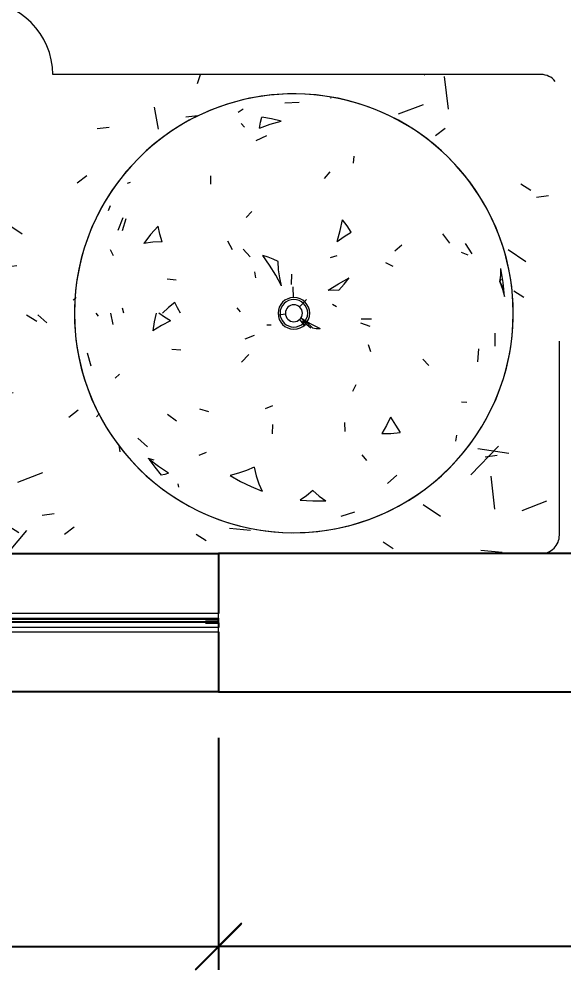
# Model space of a CAD drawing. Header units: metres. Extents: x 49881.8 to 49890.2, y 45902.3 to 45921.9.
# Drawn here: x 49886.04 to 49886.631, y 45902.29 to 45903.322 of the extents above; entities that cross this region are included whole.
import ezdxf

# ---------------------------------------------------------------- set-up
doc = ezdxf.new("R2010")
doc.units = ezdxf.units.M
for name, color, linetype, lineweight in [('A-FLOR-PATT', 8, 'Continuous', 9), ('A-GLAZ', 151, 'Continuous', 9), ('P-SANR-FIXT', 6, 'Continuous', 9)]:
    doc.layers.add(name, color=color, linetype=linetype, lineweight=lineweight)
for name, color, linetype in [('ARQ-ALVNARIA (Paredes)', 4, 'Continuous'), ('ARQ-ESQ-01', 1, 'Continuous'), ('LEGENDAS', 30, 'Continuous')]:
    doc.layers.add(name, color=color, linetype=linetype)
doc.styles.add('ROMANS', font='romans.shx')
doc.dimstyles.new('1-50', dxfattribs={"dimscale": 0.5, "dimtxt": 0.2, "dimasz": 0.1, "dimexe": 0.05, "dimexo": 0.1, "dimgap": 0.03, "dimtad": 1, "dimzin": 5, "dimdsep": 46, "dimtxsty": 'ROMANS', "dimblk": 'OBLIQUE', "dimcen": 0, "dimclrd": 256, "dimclre": 256, "dimclrt": 2, "dimadec": 0, "dimazin": 0, "dimtfac": 1, "dimtofl": 0, "dimtmove": 2, "dimatfit": 3, "dimfxl": 0.04, "dimtolj": 1, "dimtzin": 1, "dimarcsym": 0})

# ---------------------------------------------------------------- blocks, each defined once
blk = doc.blocks.new('FP_14-1º PAVIMENTO')
at = {"layer": 'P-SANR-FIXT'}
for p, q in [((-0.4037045691063977, -0.2706408235687191), (-0.4081645987442054, -0.2683430259842143)), ((-0.3676933560697405, -0.267674239195775), (-0.3754893429645322, -0.2757892547627033)), ((-0.3038920696091426, -0.2623558160485298), (-0.3002676391919625, -0.2667158500164567)), ((-0.2387858949715546, -0.2609297238729818), (-0.2355717653951381, -0.266663459211895)), ((-0.2355717653951381, -0.266663459211895), (-0.2326687010738309, -0.2726852160353128)), ((-0.2326684684342737, -0.2726851380408462), (-0.2256904368164621, -0.2671122974491544)), ((-0.2256904368164621, -0.2671122974491544), (-0.2191312755940741, -0.2609297238729818)), ((-0.1773393568429857, -0.2609297238729861), (-0.1757365333591309, -0.2665801195792161)), ((-0.3614451343727518, -0.2777208834187543), (-0.3608633310477593, -0.2896833395330543)), ((-0.5882278741679217, -0.2871611860586809), (-0.590342998836896, -0.2789784091280751)), ((-0.5903429983702626, -0.278978412807675), (-0.589016970921055, -0.2943757895920548)), ((-0.5854591211830126, -0.2951582759854439), (-0.5882278741679217, -0.2871611860586809)), ((-0.4105673531183429, -0.2860041987487137), (-0.4164869521712274, -0.2924822754563199)), ((-0.4046815412059988, -0.2862781635023881), (-0.4105674074035246, -0.2860041410510624)), ((-0.3989271522549541, -0.2859408943288891), (-0.4103771762954962, -0.292913170825574)), ((-0.3989271724687741, -0.2859409137233469), (-0.4046815412059988, -0.2862781635023881)), ((-0.589016970921055, -0.2943757895920548), (-0.5865983738352054, -0.3096644172355404)), ((-0.5854591211830126, -0.2951582759854439), (-0.5882704010433149, -0.2895913679476954)), ((-0.5854591211830126, -0.2951582759854439), (-0.5871230194434519, -0.2981270470337765)), ((-0.5854591211830126, -0.2951582759854439), (-0.5864944498190261, -0.3024385194215581)), ((-0.4103771762954962, -0.292913170825574), (-0.421803790307083, -0.2995348845059755)), ((-0.4164869521712274, -0.2924822754563199), (-0.4218037514878644, -0.2995349806005834)), ((-0.3594002158914931, -0.2922345110861087), (-0.3596500922808349, -0.3035226639534717)), ((-0.3485382162948424, -0.290816643822388), (-0.3465348762476454, -0.2994376531376922)), ((-0.3485382072810542, -0.2908166541496441), (-0.342211027846882, -0.3022040800650735)), ((-0.3206627083627956, -0.299308082549024), (-0.3192497228335387, -0.3060434135250514)), ((-0.2341704487199928, -0.2968868073700909), (-0.2244194255206269, -0.2978980528602581)), ((-0.5864944498190261, -0.3024385194215581), (-0.5865983722968843, -0.309664417063187)), ((-0.3465348762476454, -0.2994376531376922), (-0.3452274592801708, -0.3081972997899092)), ((-0.3452274592801708, -0.3081972997899092), (-0.3446247031408903, -0.3170406088184801)), ((-0.342211027846882, -0.3022040800650735), (-0.3353630162150431, -0.3131467679356199)), ((-0.4611847993711178, -0.3161717317704885), (-0.4691564414709632, -0.3119171874078517)), ((-0.3446245818268548, -0.3170407763459386), (-0.3394898045158112, -0.3197075794676933)), ((-0.3394898045158112, -0.3197075794676933), (-0.333946091154683, -0.3219050236798474)), ((-0.3353630162150431, -0.3131467679356199), (-0.3280361487815771, -0.3235906504230307)), ((-0.5478529088598837, -0.3365979922328013), (-0.5550304399621102, -0.3254699954097121)), ((-0.5432588451903618, -0.327288278375884), (-0.550615464491687, -0.3244697687439301)), ((-0.4713950224666907, -0.3287206062657187), (-0.4788707831911736, -0.3352598601005397)), ((-0.401506078771447, -0.321637913122208), (-0.4086777521654921, -0.3234800389472838)), ((-0.333946091154683, -0.3219050236798474), (-0.3280359896516796, -0.3235907985198896)), ((-0.3143873399026852, -0.3222229134637091), (-0.3066990300134305, -0.3304612360441599)), ((-0.2950892864483116, -0.3298213247688497), (-0.2899648059169637, -0.3390767495660432)), ((-0.1658232604858789, -0.3230920300962696), (-0.1628310749200006, -0.3297766283878338)), ((-0.5230141074219673, -0.3472075541986447), (-0.5308027936823648, -0.3368553631964464)), ((-0.4088383088817507, -0.3390012949618999), (-0.4162748205526093, -0.3442952147095656)), ((-0.4088383059035108, -0.3390013052132297), (-0.4121274541719617, -0.3505964635817794)), ((-0.2189992497288022, -0.33839864985544), (-0.2163654501512214, -0.3468445246106103)), ((-0.2189992029697289, -0.338398610967572), (-0.2087373392313966, -0.337960603493562)), ((-0.2087373392313966, -0.337960603493562), (-0.1988565846640894, -0.3367357336655678)), ((-0.2063288615914239, -0.3464255761414933), (-0.1988564208643404, -0.336735817823138)), ((-0.4162748205526093, -0.3442952147095656), (-0.4240620256258714, -0.3490098819879841)), ((-0.4240620043891859, -0.3490099964852822), (-0.4196474708943232, -0.3557084773787221)), ((-0.4121274541719617, -0.3505964635817794), (-0.4145938154479505, -0.3621757698441684)), ((-0.2163654501512214, -0.3468445246106103), (-0.214394241541283, -0.3554349837201983)), ((-0.2143940427584198, -0.3554350436994809), (-0.2063288615914239, -0.3464255761414933)), ((-0.175864781583538, -0.3508834356249758), (-0.1797290157336177, -0.3638520522718172)), ((-0.4196474708943232, -0.3557084773787221), (-0.4145937887099448, -0.3621758841768793)), ((-0.1711433286838307, -0.351135776326211), (-0.1764313913450237, -0.3648780550511914)), ((-0.3101989309102183, -0.3648655098751952), (-0.3161853089091066, -0.3713745752932097)), ((-0.16065921164456, -0.3723485572972215), (-0.1629227499822509, -0.3779442302973232)), ((-0.2718062126746978, -0.4011557555348206), (-0.2714946468797408, -0.4100222160053137)), ((-0.183945035749579, -0.402992770972886), (-0.1809181189488753, -0.401962314054523)), ((-0.3952160097575451, -0.4073083870758172), (-0.4011069141982049, -0.4146026588818131)), ((-0.4266228553479629, -0.4237276315753044), (-0.4274343959177227, -0.4315702752738474)), ((-0.3208844548534965, -0.4484686056003931), (-0.3324575738699128, -0.4539089166753965)), ((-0.324472922435096, -0.4619897242017699), (-0.3360880866131706, -0.4661672160109332)), ((-0.3244729107474208, -0.4619897285771639), (-0.3255553382503761, -0.4683065317898483)), ((-0.3082931668020291, -0.4629235598432705), (-0.3046292631965104, -0.466947812261407)), ((-0.3360880866131706, -0.4661672160109332), (-0.3480735618154078, -0.4695635962571911)), ((-0.3480734808027913, -0.4695636457357942), (-0.3375966876474511, -0.4721368786548434)), ((-0.3375966876474511, -0.4721368786548434), (-0.3268872056760173, -0.4738870332248087)), ((-0.3255553382503761, -0.4683065317898483), (-0.32688726648561, -0.4738869963653544)), ((-0.3013558168192624, -0.4793856441212643), (-0.3065855729333435, -0.4827431914369849)), ((-0.3518740873298848, -0.4892041529019098), (-0.3676846657775159, -0.4898975203142254))]:
    blk.add_line(p, q, dxfattribs=at)
at = {"layer": 'P-SANR-FIXT', "flags": 128}
blk.add_lwpolyline([(-0.5999959342430692, -0.2609297238729861), (-0.5998053927585315, -0.2704555277895493), (-0.5992340731306355, -0.2799660924519129), (-0.5982828893489226, -0.2894462029854266), (-0.5969533631045298, -0.2988806932355553), (-0.5952476213558316, -0.3082544700304704), (-0.5931683929257499, -0.3175525373269462), (-0.5907190041362343, -0.3267600202007834), (-0.5879033734868346, -0.3358621886435419), (-0.5847260053859582, -0.3448444811274141), (-0.5811919829447607, -0.3536925279005346), (-0.5773069598452657, -0.3623921739755513), (-0.5730771512956696, -0.3709295017745782), (-0.5685093240873391, -0.3792908533943247), (-0.5636107857693943, -0.387462852455868), (-0.5583893729581775, -0.3954324255039709), (-0.5528534388003417, -0.403186822921845), (-0.5470118396096048, -0.4107136393278071), (-0.5408739206985296, -0.4180008334212319), (-0.5344495014280227, -0.4250367472460995), (-0.5277488594984494, -0.4318101248412033), (-0.520782714507496, -0.438310130247299), (-0.5135622108011222, -0.444526364842326), (-0.5060988996449626, -0.4504488839770011), (-0.4984047207447824, -0.4560682128841079), (-0.4904919831454821, -0.4613753618361239), (-0.4823733455392613, -0.466361840526844), (-0.4740617960144042, -0.471019671654108), (-0.465570631277118, -0.475341403681714), (-0.4569134353796269, -0.4793201227603524), (-0.4481040579886001, -0.4829494637882314), (-0.4391565922286262, -0.4862236205939348), (-0.4300853521362313, -0.4891373552250183), (-0.4209048497604702, -0.4916860063276381), (-0.4116297719467406, -0.4938654966037109), (-0.40227495684097, -0.4956723393337333), (-0.3928553701517304, -0.4971036439547644), (-0.3833860812083318, -0.4981571206847534), (-0.3738822388530708, -0.4988310841856544), (-0.3643590472063366, -0.4991244562596351), (-0.3548317413432586, -0.4990367675739676), (-0.3453155629208364, -0.4985681584118404), (-0.3358257357945329, -0.4977193784479408), (-0.3263774416633628, -0.4964917855491584), (-0.316985795782413, -0.4948873436022532), (-0.3076658227816374, -0.4929086193720775), (-0.2984324326296918, -0.4905587783952959), (-0.2893003967811298, -0.4878415799161924), (-0.2802843245452517, -0.4847613708727082), (-0.2713986397142985, -0.4813230789422168), (-0.2626575574884945, -0.4775322046583643), (-0.2540750617347387, -0.4733948126113223), (-0.2456648826153957, -0.4689175217457667), (-0.237440474622985, -0.464107494771979), (-0.2294149950558455, -0.4589724267070288), (-0.2216012829692749, -0.4535205325644021), (-0.2140118386357735, -0.4477605342117197), (-0.2066588035472841, -0.4417016464176046), (-0.1995539409913799, -0.4353535621100434), (-0.1927086172325259, -0.4287264368697348), (-0.1861337833284876, -0.4218308726833518), (-0.179839957610946, -0.4146779009826252), (-0.1738372088584405, -0.4072789649963811), (-0.1681351401884575, -0.3996459014438491), (-0.1627428736944919, -0.3917909215984047), (-0.157669035852649, -0.3837265917521699), (-0.15292174372111, -0.3754658131125974), (-0.1485085919545817, -0.3670218011633011), (-0.1444366406544753, -0.3584080645221099), (-0.1407124040742277, -0.3496383833301548), (-0.1373418401979143, -0.3407267872065692), (-0.1343303412087108, -0.3316875328041184), (-0.1316827248625881, -0.3225350810015711), (-0.1294032267809058, -0.3132840737693864), (-0.1274954936743254, -0.3039493107457078), (-0.1259625775088576, -0.2945457255600544), (-0.1248069306233631, -0.2850883619427294), (-0.124030401806328, -0.275592349658063), (-0.1236342333382174, -0.266072880300002), (-0.1235787039831446, -0.2609297238729861)], dxfattribs=at)
blk = doc.blocks.new('FP_15-1º PAVIMENTO')
at = {"layer": 'P-SANR-FIXT'}
for p, q in [((-0.4275712973949752, -0.04497067928770223), (-0.4126755432386559, -0.04014684316620384)), ((-0.3824095127278641, -0.05717317323113633), (-0.3963474014428086, -0.05740434952078714)), ((-0.3892265190619361, -0.06246949517492232), (-0.3963472699608089, -0.05740424824158895)), ((-0.3685962355653005, -0.05793755505704817), (-0.3824095127278641, -0.05717317323113633)), ((-0.3756836945823006, -0.06288590075783662), (-0.3685961445678456, -0.05793744918303684)), ((-0.3823853249321942, -0.06839280716690362), (-0.3892265190619361, -0.06246949517492232)), ((-0.3823853766907069, -0.06839279962977589), (-0.3756836945823006, -0.06288590075783662)), ((-0.3152820226722344, -0.07273762727529454), (-0.3273381514417443, -0.06779898132793455)), ((-0.3238660068301166, -0.07587039722150378), (-0.3273379248342247, -0.06779888454687545)), ((-0.2360128403073677, -0.0758221112883656), (-0.2367191612001235, -0.07212789667505327)), ((-0.4737466706943383, -0.0852686697725895), (-0.4635069027972069, -0.07628428969549782)), ((-0.3209226291189143, -0.08458765371427246), (-0.3238660068301166, -0.07587039722150378)), ((-0.3037443122179558, -0.0784813836774089), (-0.3152820226722344, -0.07273762727529454)), ((-0.2927819222487879, -0.08498107705406785), (-0.3037443122179558, -0.0784813836774089)), ((-0.3185472187124244, -0.09389989764341863), (-0.3209226291189143, -0.08458765371427246)), ((-0.318547256368609, -0.09389988964500684), (-0.3102146028792576, -0.09026507930683814)), ((-0.3102146028792576, -0.09026507930683814), (-0.3016086983380017, -0.08728563832756817)), ((-0.3016086983380017, -0.08728563832756817), (-0.2927817113506535, -0.08498098648358093)), ((-0.2257459353964165, -0.08753420424476081), (-0.2147831438954434, -0.0947326343355975)), ((-0.2257459090033342, -0.08753424618636613), (-0.2215996209165453, -0.08607291653724286)), ((-0.2215996209165453, -0.08607291653724286), (-0.2179103154846859, -0.08529353552961862)), ((-0.2107450275172033, -0.09374826985984719), (-0.2179104749057144, -0.08529346140289787)), ((-0.4354398739666509, -0.1072295046277592), (-0.4407321191039429, -0.1010330272947147)), ((-0.2147831438954434, -0.0947326343355975), (-0.204277420602985, -0.1027026680039004)), ((-0.204277572334691, -0.1027026284162576), (-0.2107450275172033, -0.09374826985984719)), ((-0.2099925785004143, -0.1016069881796167), (-0.2036430270260425, -0.1033469569880514)), ((-0.2665037605963867, -0.1097886869141575), (-0.2587231267711181, -0.1064877372497002)), ((-0.5383455234327635, -0.1286003804509432), (-0.5372833123354971, -0.1221355798007013)), ((-0.2028100141521042, -0.1160763967979396), (-0.1922438977746162, -0.1252133638824775)), ((-0.4672133890605158, -0.1304628407153944), (-0.4772518406640845, -0.1313976939355438)), ((-0.4722995436477463, -0.1395509215912433), (-0.4772517473535518, -0.1313975147706943)), ((-0.4572266869247106, -0.130372486531692), (-0.4672133890605158, -0.1304628407153944)), ((-0.4623806078902095, -0.1390905229218311), (-0.4572266263472587, -0.1303722960704851)), ((-0.4166248536423757, -0.1423672823491581), (-0.4171868217745852, -0.1325002877132311)), ((-0.338469429938779, -0.1403506304256975), (-0.3381006441542182, -0.1302249251857178)), ((-0.4667935374400452, -0.1480102913346965), (-0.4722995436477463, -0.1395509215912433)), ((-0.4667935767191834, -0.1480102851880568), (-0.4623806078902095, -0.1390905229218311)), ((-0.2343498770765931, -0.1437140408596297), (-0.2245001012880613, -0.1511560449095297)), ((-0.2696451070886554, -0.1539102728266594), (-0.2597356879472427, -0.1566809082286339)), ((-0.5437295411449001, -0.1648076964980304), (-0.5494591439314754, -0.1645834646758743)), ((-0.3386239601219755, -0.1604935413974246), (-0.3307401725677707, -0.1571067769406675)), ((-0.4288982612302404, -0.1833241647761103), (-0.4255259502851755, -0.1760077486145863)), ((-0.17249269119468, -0.1948001364818345), (-0.1679247181949796, -0.1906383181579108)), ((-0.5018063393283464, -0.2109977498282974), (-0.5084295666461085, -0.2043020706323724)), ((-0.1417934378139609, -0.2036363556745435), (-0.1376221257964191, -0.2176180153025754)), ((-0.5623561333422373, -0.222425852551755), (-0.5609998725511521, -0.208187383546532)), ((-0.3128839966176439, -0.2161076673332623), (-0.3050777773765054, -0.207713679261641)), ((-0.5799125626727232, -0.2395012029974911), (-0.579881363622169, -0.22532282331318)), ((-0.4425509052448576, -0.2269573675395676), (-0.4451205734701949, -0.219426020057193)), ((-0.2391302223252247, -0.2209364780689407), (-0.2292243450099256, -0.2214841789782653)), ((-0.3188724201488383, -0.236704627410289), (-0.3084774507513661, -0.2326364220608627)), ((-0.4340319839861772, -0.2504660167303998), (-0.4443036518330202, -0.2467816022940758)), ((-0.3795877262170976, -0.2498991958462754), (-0.3902054810287465, -0.2444303672797146)), ((-0.3860710105820192, -0.2445519470170078), (-0.3902054284135841, -0.2444304503161838)), ((-0.3820895356988143, -0.2451503587688544), (-0.3860710105820192, -0.2445519470170078)), ((-0.375831637497314, -0.2507414938437555), (-0.3820896125017718, -0.2451502592598018)), ((-0.3710235420374192, -0.2527981513348536), (-0.3802136815926508, -0.2450874826898314)), ((-0.367759715729921, -0.2542439002046556), (-0.3736627932562746, -0.2470538864622088)), ((-0.227864104436756, -0.2527097572169281), (-0.2179622535623454, -0.2476438268695815)), ((-0.2179622535623454, -0.2476438268695815), (-0.2086999886153546, -0.2420158458515214)), ((-0.21028638379648, -0.25160612095159), (-0.2087002843839994, -0.2420156615702069)), ((-0.4347604043727118, -0.254786311927029), (-0.4461066030215786, -0.2548277333184629)), ((-0.3692688962351807, -0.2559905171311076), (-0.3795877262170976, -0.2498991958462754)), ((-0.3692141821226751, -0.2559086218714711), (-0.375831637497314, -0.2507414938437555)), ((-0.3369911212652746, -0.2480224133414989), (-0.3325081647372585, -0.2481765478141349)), ((-0.2278640699926953, -0.2527096847590961), (-0.2214250224657933, -0.256626143493841)), ((-0.2214250224657933, -0.256626143493841), (-0.2152652506653676, -0.2609297238729818)), ((-0.2124940058601906, -0.2609297238729818), (-0.21028638379648, -0.25160612095159)), ((-0.1655091928682082, -0.2486230340457972), (-0.163240981255086, -0.2609297238729818)), ((-0.1496841110760154, -0.257841158244995), (-0.1472137104246606, -0.2609297238729861)), ((-0.352874426602894, -0.2599653035424806), (-0.3448048609204295, -0.2589553973752116))]:
    blk.add_line(p, q, dxfattribs=at)
at = {"layer": 'P-SANR-FIXT', "flags": 128}
blk.add_lwpolyline([(-0.1235787039831446, -0.2609297238729861), (-0.1237692454676845, -0.2514039199564143), (-0.124340565095574, -0.2418933552940507), (-0.1252917488772891, -0.232413244760537), (-0.1266212751216818, -0.222978754510417), (-0.1283270168703822, -0.2136049777154932), (-0.1304062453004597, -0.2043069104190217), (-0.1328556340899773, -0.1950994275451845), (-0.1356712647393749, -0.1859972591024217), (-0.1388486328402512, -0.1770149666185538), (-0.1423826552814509, -0.1681669198454333), (-0.1462676783809481, -0.1594672737704122), (-0.1504974869305442, -0.1509299459713897), (-0.1550653141388726, -0.1425685943516389), (-0.1599638524568174, -0.1343965952900999), (-0.1651852652680341, -0.1264270222419927), (-0.17072119942587, -0.1186726248241186), (-0.176562798616607, -0.1111458084181608), (-0.1827007175276799, -0.1038586143247317), (-0.189125136798189, -0.0968227004998641), (-0.1958257787277644, -0.09004932290476461), (-0.2027919237187156, -0.0835493174986689), (-0.2100124274250917, -0.0773330829036376), (-0.217475738581249, -0.07141056376896247), (-0.2251699174814314, -0.0657912348618557), (-0.2330826550807317, -0.06048408590984839), (-0.2412012926869548, -0.05549760721911959), (-0.2495128422118096, -0.05083977609185997), (-0.2580040069490959, -0.04651804406424961), (-0.2666612028465891, -0.04253932498561549), (-0.2754705802376159, -0.03890998395773652), (-0.2844180459975898, -0.03563582715203313), (-0.2934892860899825, -0.0327220925209453), (-0.3026697884657414, -0.03017344141832985), (-0.311944866279471, -0.02799395114225266), (-0.321299681385246, -0.02618710841223891), (-0.3307192680744791, -0.02475580379120355), (-0.3401885570178798, -0.02370232706121452), (-0.3496923993731431, -0.02302836356031352), (-0.3592155910198773, -0.02273499148632843), (-0.3687428968829531, -0.02282268017199597), (-0.3782590753053774, -0.02329128933412756), (-0.3877489024316788, -0.02414006929802707), (-0.3971971965628489, -0.0253676621968095), (-0.4065888424438009, -0.02697210414371468), (-0.4159088154445743, -0.02895082837389471), (-0.4251422055965199, -0.03130066935067637), (-0.4342742414450796, -0.03401786782977556), (-0.4432903136809643, -0.0370980768732641), (-0.4521759985119132, -0.04053636880374675), (-0.4609170807377172, -0.04432724308759495), (-0.4694995764914751, -0.0484646351346413), (-0.4779097556108203, -0.05294192600019692), (-0.486134163603231, -0.05775195297399326), (-0.4941596431703683, -0.06288702103893917), (-0.5019733552569368, -0.06833891518156585), (-0.5095627995904382, -0.07409891353424816), (-0.5169158346789297, -0.08015780132836335), (-0.5240206972348339, -0.08650588563592444), (-0.5308660209936835, -0.09313301087623312), (-0.5374408548977241, -0.1000285750626118), (-0.5437346806152656, -0.1071815467633427), (-0.5497374293677711, -0.1145804827495868), (-0.5554394980377542, -0.1222135463021232), (-0.5608317645317198, -0.1300685261475632), (-0.565905602373567, -0.138132855993798), (-0.5706528945051059, -0.1463936346333705), (-0.5750660462716322, -0.1548376465826668), (-0.5791379975717408, -0.163451383223858), (-0.5828622341519817, -0.1722210644158131), (-0.5862327980283017, -0.1811326605393987), (-0.5892442970175009, -0.1901719149418495), (-0.5918919133636215, -0.1993243667444011), (-0.5941714114453037, -0.2085753739765772), (-0.5960791445518863, -0.2179101370002601), (-0.597612060717352, -0.2273137221859134), (-0.5987677076028529, -0.2367710858032342), (-0.5995442364198836, -0.246267098087905), (-0.5999404048879964, -0.2557865674459658), (-0.5999959342430692, -0.2609297238729861)], dxfattribs=at)
blk = doc.blocks.new('TANQUE 2 CUBAS - TANQUE 2 CUBAS-644621-1º PAVIMENTO')
at = {"layer": 'P-SANR-FIXT'}
h = blk.add_hatch(dxfattribs=at)
h.set_pattern_fill('FP_15', color=256, style=0, pattern_type=2)
h.set_pattern_definition([(230, (-20.605, -3.359), (-0.2732776544225567, 0.02435823460979181), [0.029, -0.314]), (175, (-20.605, -3.359), (0.05321242273906419, -0.2867288580980978), [0.023, -0.251]), (280.451, (-20.628, -3.357), (-0.2200763291654397, -0.2622716327418294), [0.024, -0.267]), (226.184, (-20.605, -3.435), (-0.4065614003548352, 0.06303037158002048), [0.043, -0.471]), (276.636, (-20.639, -3.43), (-0.3564361393066898, -0.3716803446459633), [0.036, -0.401]), (171.184, (-20.605, -3.435), (-0.3560379742634164, -0.3708139167863078), [0.034, -0.377]), (201, (-20.643, -3.416), (-0.2272049156077532, 0.1537918278832583), [0.029, -0.314]), (146, (-20.643, -3.416), (-0.09246827521598666, -0.276576604358685), [0.023, -0.251]), (251.451, (-20.662, -3.403), (-0.3196349052339433, -0.1226928170517253), [0.024, -0.267]), (217.5, (-20.605, -3.359), (-0.004603000520735395, -0.1270583030982474), [0.013, -0.236, 0.013, -0.243, -0.252]), (217.5, (-20.605, -3.359), (-0.004603000520735395, -0.1270583030982474), [-0.504, 0.013, -0.24]), (187.5, (-20.605, -3.359), (-0.1002303763615564, -0.1503691180210244), [0.013, -0.133, 0.013, -0.23, -0.096]), (187.5, (-20.605, -3.359), (-0.1002303763615564, -0.1503691180210244), [-0.388, 0.013, -0.084]), (147.5, (-20.52, -3.359), (-0.2032414545144439, 0.00853880359612666), [0.013, -0.083, 0.013, -0.285, -0.394]), (147.5, (-20.52, -3.359), (-0.2032414545144439, 0.00853880359612666), [-0.392, 0.013, -0.382]), (137.5, (-20.482, -3.359), (-0.2219993294353847, -0.03800391730124095), [0.013, -0.111, 0.013, -0.185, -0.28]), (137.5, (-20.482, -3.359), (-0.2219993294353847, -0.03800391730124095), [-0.321, 0.013, -0.267])])
h.paths.add_polyline_path([(-0.6300688894533065, -4.631985913368908e-05), (-0.6352452703553557, -0.0007278033333523468), (-0.6400688894533085, -0.002725811783442817), (-0.6442110250770362, -0.005904184235399419), (-0.6473893975289972, -0.01004631985913142), (-0.6493874059790898, -0.01486993895708207), (-0.6500688894533063, -0.02004631985913347), (-0.6500688894533041, -0.2307000000000125), (-0.6327625000000479, -0.2307000000000125), (-0.6327625000000456, -0.3196000000000097), (-0.6454625000000558, -0.3196000000000097), (-0.6454625000000515, -0.5125575016097281), (-0.6442110250770362, -0.5141884554828754), (-0.6400688894533064, -0.517366827934832), (-0.6352452703553579, -0.5193648363849268), (-0.6300688894533043, -0.5200463198591454), (-0.1000688894532819, -0.5200463198591324), (-0.0973429555564051, -0.5407518434673337), (-0.08935092175603673, -0.560046319859132), (-0.07663743194820599, -0.5766148623540557), (-0.06006888945328233, -0.5893283521618864), (-0.04077441306148188, -0.5973203859622526), (-0.02006888945328059, -0.6000463198591316), (0.5699311105467195, -0.6000463198591273), (0.5906366341549208, -0.5973203859622526), (0.609931110546717, -0.5893283521618864), (0.6264996530416428, -0.5766148623540513), (0.6392131428494735, -0.5600463198591277), (0.6472051766498462, -0.5407518434673337), (0.6499311105467208, -0.5200463198591281), (0.6492496270724979, -0.01486993895708207), (0.6472516186224074, -0.01004631985913142), (0.6440732461704486, -0.00590418423540375), (0.6399311105467167, -0.002725811783442817), (0.6351074914487681, -0.0007278033333480153), (0.6299311105467168, -4.631985913368908e-05), (-0.6092353339516959, -4.631985913368908e-05)], flags=0)
h.paths.add_polyline_path([(-0.3617873191131069, -0.02272110874302165), (-0.3087809155979497, -0.02869349606060598), (-0.2584324744905048, -0.04631117757473594), (-0.2132666768646796, -0.07469072916926722), (-0.1755483244093923, -0.1124090816245567), (-0.1471687728148611, -0.1575748792503797), (-0.1295510913007289, -0.2079233203578246), (-0.1235787039831446, -0.2609297238729861), (-0.1295510913007268, -0.3139361273881433), (-0.1471687728148589, -0.3642845684955882), (-0.1755483244093902, -0.4094503661214069), (-0.213266676864684, -0.4471687185766964), (-0.2584324744905027, -0.4755482701712276), (-0.3087809155979454, -0.4931659516853663), (-0.3617873191131069, -0.4991383390029462), (-0.4147937226282641, -0.4931659516853619), (-0.4651421637357112, -0.4755482701712276), (-0.5103079613615299, -0.4471687185767007), (-0.5480263138168214, -0.4094503661214112), (-0.5764058654113527, -0.3642845684955882), (-0.5940235469254871, -0.3139361273881433), (-0.5999959342430692, -0.2609297238729861), (-0.5940235469254849, -0.2079233203578246), (-0.5764058654113527, -0.1575748792503797), (-0.5480263138168214, -0.112409081624561), (-0.5103079613615299, -0.07469072916927155), (-0.4651421637357112, -0.04631117757473594), (-0.4137084811290416, -0.02857121871038635)], flags=0)
h.paths.add_polyline_path([(-6.888945329596936e-05, -0.06004631985914171), (0.384157935861872, -0.06004631985914171), (0.4181853100689489, -0.06395683425332872), (0.4504384904542462, -0.0754844824648535), (0.4792357900023735, -0.09402821070355741), (0.5030757119880379, -0.1186211454201123), (0.5207152383034906, -0.1479810062784644), (0.5312346406612073, -0.1805769644986408), (0.5978149260200131, -0.5128682160506454), (0.5988025686250666, -0.5254798400873958), (0.5965934342708202, -0.5379356910886159), (0.5913289327389792, -0.5494384525997033), (0.5833460521402923, -0.5592518167581692), (0.5731557878339488, -0.5667476163904028), (0.5614104328995116, -0.5714460348715358), (0.5488618239440081, -0.5730463198591463), (-6.88894532981351e-05, -0.573046319859129), (-0.01300984170842448, -0.5713426111735824), (-0.02506888945329678, -0.5663475900483519), (-0.03542422851262461, -0.5584016589184561), (-0.04337015964251828, -0.5480463198591304), (-0.04836518076774879, -0.5359872721142538), (-0.05006888945329543, -0.5230463198591274), (-0.05006888945329543, -0.1100463198591433), (-0.04836518076774879, -0.09710536760401699), (-0.04337015964251828, -0.08504631985914035), (-0.03542422851262245, -0.07469098079981469), (-0.02506888945329678, -0.06674504966992319), (-0.01300984170842448, -0.06175002854468835)], flags=0)
for p, q in [((-0.6500688894533324, -0.0200463198591375), (-0.6500688894533322, -0.2307000000000158)), ((-0.6300688894533324, -0.5200463198591486), (-0.1000688894533081, -0.520046319859134))]:
    blk.add_line(p, q, dxfattribs=at)
for centre, radius, start, end in [((-0.6300688894533324, -0.0200463198591375), 0.02000000000000001, 89.99999999999994, 180), ((-0.3617873191131324, -0.2609297238729876), 0.2382086151299631, 7.633331235512441e-13, 180.0000000000002), ((-0.3617873191131318, -0.2609297238729878), 0.01718904952930622, 0, 179.9999999999998), ((-0.3617873191131318, -0.2609297238729878), 0.01499999999999994, 7.31527576736609e-13, 180.0000000000001), ((-0.361787319113132, -0.2609297238729877), 0.009245263278512439, 3.440199143766629e-13, 180), ((-0.3617873191131324, -0.2609297238729876), 0.2382086151299629, 180.0000000000002, 5.088887490341627e-14), ((-0.3617873191131318, -0.2609297238729878), 0.01718904952930619, 179.9999999999997, 359.9999999999992), ((-0.3617873191131318, -0.2609297238729878), 0.01500000000000001, 180, 0), ((-0.361787319113132, -0.2609297238729877), 0.009245263278512383, 180, 0), ((-0.6300688894533324, -0.5000463198591486), 0.01999999999999994, 219.0937935597597, 269.9999999999993), ((-0.02006888945330807, -0.520046319859134), 0.08000000000000014, 179.9999999999999, 269.9999999999993)]:
    blk.add_arc(centre, radius, start, end, dxfattribs=at)
for name in ['FP_15-1º PAVIMENTO', 'FP_14-1º PAVIMENTO']:
    blk.add_blockref(name, (0, 0), dxfattribs=at)
blk = doc.blocks.new('_Oblique')
at = {"color": 0, "linetype": 'ByBlock', "lineweight": -2}
blk.add_line((-0.5, -0.5), (0.5, 0.5), dxfattribs=at)
blk = doc.blocks.new('*D112')
at = {"layer": 'Defpoints', "color": 0, "transparency": 16777216}
for p in [(49884.25636870798, 45902.5917874217), (49886.25636870798, 45902.5917874217), (49884.25636870798, 45902.31486473264)]:
    blk.add_point(p, dxfattribs=at)
at = {"layer": 'LEGENDAS', "lineweight": -2, "transparency": 16777216}
for p, q in [((49884.25636870798, 45902.54178742169), (49884.25636870798, 45902.28986473264)), ((49886.25636870798, 45902.54178742169), (49886.25636870798, 45902.28986473264)), ((49886.25636870798, 45902.31486473264), (49884.25636870798, 45902.31486473264))]:
    blk.add_line(p, q, dxfattribs=at)
at = {"layer": 'LEGENDAS', "lineweight": -2, "transparency": 16777216, "xscale": 0.05, "yscale": 0.05, "zscale": 0.05, "rotation": 180}
blk.add_blockref('_Oblique', (49884.25636870798, 45902.31486473264), dxfattribs=at)
at = {"layer": 'LEGENDAS', "lineweight": -2, "transparency": 16777216, "xscale": 0.05, "yscale": 0.05, "zscale": 0.05}
blk.add_blockref('_Oblique', (49886.25636870798, 45902.31486473264), dxfattribs=at)
at = {"layer": 'LEGENDAS', "color": 2, "transparency": 16777216, "insert": (49885.25636870798, 45902.37986473264), "char_height": 0.1, "attachment_point": 5, "style": 'ROMANS'}
blk.add_mtext('\\A1;2.00', dxfattribs=at)
blk = doc.blocks.new('*D113')
at = {"layer": 'Defpoints', "color": 0, "transparency": 16777216}
for p in [(49886.25636870798, 45902.5917874217), (49889.10636870824, 45902.5917874217), (49889.10636870824, 45902.31554814726)]:
    blk.add_point(p, dxfattribs=at)
at = {"layer": 'LEGENDAS', "lineweight": -2, "transparency": 16777216}
for p, q in [((49886.25636870798, 45902.54178742169), (49886.25636870798, 45902.29054814726)), ((49889.10636870824, 45902.54178742169), (49889.10636870824, 45902.29054814726)), ((49886.25636870798, 45902.31554814726), (49889.10636870824, 45902.31554814726))]:
    blk.add_line(p, q, dxfattribs=at)
at = {"layer": 'LEGENDAS', "lineweight": -2, "transparency": 16777216, "xscale": 0.05, "yscale": 0.05, "zscale": 0.05, "rotation": 180}
blk.add_blockref('_Oblique', (49886.25636870798, 45902.31554814726), dxfattribs=at)
at = {"layer": 'LEGENDAS', "lineweight": -2, "transparency": 16777216, "xscale": 0.05, "yscale": 0.05, "zscale": 0.05}
blk.add_blockref('_Oblique', (49889.10636870824, 45902.31554814726), dxfattribs=at)
at = {"layer": 'LEGENDAS', "color": 2, "transparency": 16777216, "insert": (49887.68136870811, 45902.38054814726), "char_height": 0.1, "attachment_point": 5, "style": 'ROMANS'}
blk.add_mtext('\\A1;2.85', dxfattribs=at)

msp = doc.modelspace()

# ---------------------------------------------------------------- linework, layer by layer
at = {"layer": 'A-FLOR-PATT', "lineweight": 25}
for p, q in [((49886.25636870798, 45902.7417874217), (49886.25636870798, 45902.6767874217)), ((49886.25636870798, 45902.6667874217), (49886.25636870798, 45902.6617874217)), ((49886.25636870798, 45902.6567874217), (49886.25636870798, 45902.5917874217))]:
    msp.add_line(p, q, dxfattribs=at)
at = {"layer": 'A-GLAZ'}
for p, q in [((49886.25636870798, 45902.6767874217), (49884.25636870798, 45902.6767874217)), ((49884.25636870798, 45902.6717874217), (49886.25636870798, 45902.6717874217)), ((49886.25636870798, 45902.6717874217), (49886.25636870798, 45902.6767874217)), ((49886.25636870798, 45902.6617874217), (49884.25636870798, 45902.6617874217)), ((49884.25636870798, 45902.6567874217), (49886.25636870798, 45902.6567874217)), ((49886.25636870798, 45902.6567874217), (49886.25636870798, 45902.6617874217))]:
    msp.add_line(p, q, dxfattribs=at)
at = {"layer": 'A-GLAZ', "lineweight": 25}
for p, q in [((49886.25636870798, 45902.6707874217), (49885.75636870798, 45902.6707874217)), ((49885.75636870798, 45902.6677874217), (49886.25636870798, 45902.6677874217)), ((49886.24236870798, 45902.6717874217), (49886.24236870798, 45902.6707874217)), ((49886.24236870798, 45902.6707874217), (49886.25636870798, 45902.6707874217)), ((49886.24236870798, 45902.6677874217), (49886.24236870798, 45902.6667874217)), ((49886.25636870798, 45902.6677874217), (49886.24236870798, 45902.6677874217)), ((49886.25636870798, 45902.6707874217), (49886.25636870798, 45902.6717874217)), ((49886.25636870798, 45902.6677874217), (49886.25636870798, 45902.6707874217)), ((49886.25636870798, 45902.6667874217), (49886.25636870798, 45902.6677874217)), ((49886.24236870798, 45902.6667874217), (49886.25636870798, 45902.6667874217))]:
    msp.add_line(p, q, dxfattribs=at)
at = {"layer": 'ARQ-ALVNARIA (Paredes)'}
for p, q in [((49886.65636870798, 45902.7417874217), (49886.25636870798, 45902.7417874217)), ((49886.25636870798, 45902.5917874217), (49889.10636870824, 45902.5917874217))]:
    msp.add_line(p, q, dxfattribs=at)
at = {"layer": 'ARQ-ESQ-01'}
for p, q in [((49884.25636870798, 45902.7417874217), (49886.25636870798, 45902.7417874217)), ((49886.25636870798, 45902.5917874217), (49884.25636870798, 45902.5917874217))]:
    msp.add_line(p, q, dxfattribs=at)

# ---------------------------------------------------------------- block references
at = {"layer": 'A-FLOR-PATT', "rotation": 180}
msp.add_blockref('TANQUE 2 CUBAS - TANQUE 2 CUBAS-644621-1º PAVIMENTO', (49885.97636870798, 45902.7417874217), dxfattribs=at)

# ---------------------------------------------------------------- dimensions: what is measured, and where the dimension line sits
at = {"layer": 'LEGENDAS'}
for base, p2, picture, middle in [((49884.25636870798, 45902.31486473264), (49884.25636870798, 45902.5917874217), '*D112', (49885.25636870798, 45902.37986473264)), ((49889.10636870824, 45902.31554814726), (49889.10636870824, 45902.5917874217), '*D113', (49887.68136870811, 45902.38054814726))]:
    dim = msp.add_linear_dim(base=base, p1=(49886.25636870798, 45902.5917874217), p2=p2, dimstyle='1-50', dxfattribs=at)
    dim.commit()
    dim.dimension.update_dxf_attribs({"geometry": picture, "text_midpoint": middle})

doc.saveas('drawing.dxf')
